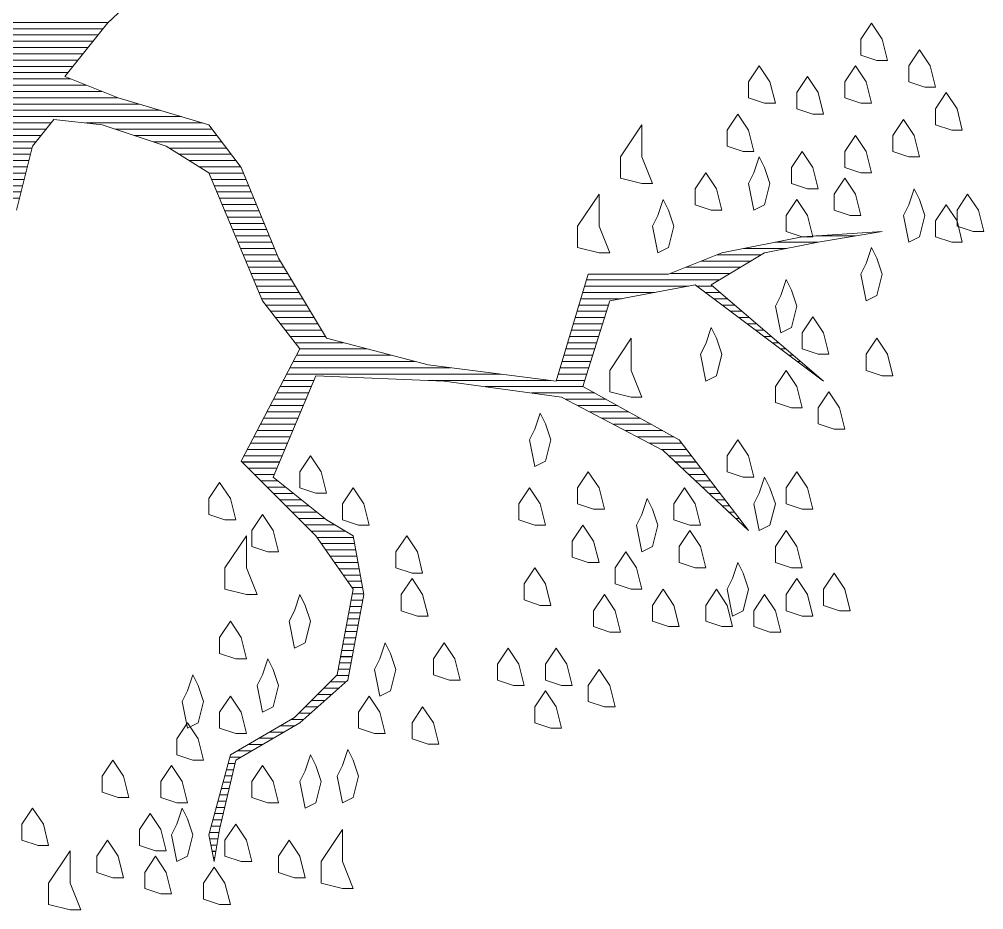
# Model space of a CAD drawing. Header units: centimetres. Extents: x 867 to 19881, y 2761 to 6151.
# Drawn here: x 2269.34 to 2286.11, y 4803.98 to 4819.47 of the extents above; entities that cross this region are included whole.
import ezdxf

# ---------------------------------------------------------------- set-up
doc = ezdxf.new("R2010")
doc.units = ezdxf.units.CM
doc.layers.add('PLAN TEFRİŞLER', color=7, linetype='Continuous', lineweight=0)

# ---------------------------------------------------------------- blocks, each defined once
blk = doc.blocks.new('*X64-flat-121')
at = {"color": 0}
for p, q in [((2876.01, 2697.1), (2903.71, 2697.1)), ((2870.52, 2695.48), (2902.36, 2695.48)), ((2859.54, 2692.22), (2899.75, 2692.22)), ((2865.03, 2693.85), (2901.06, 2693.85)), ((2854.05, 2690.6), (2898.45, 2690.6)), ((2843.07, 2687.34), (2895.85, 2687.34)), ((2848.56, 2688.97), (2897.15, 2688.97)), ((2804.67, 2685.72), (2894.55, 2685.72)), ((2872.21, 2684.09), (2893.25, 2684.09)), ((2874.65, 2682.46), (2893.92, 2682.46)), ((2876.11, 2680.84), (2897.99, 2680.84)), ((2876.65, 2679.21), (2902.05, 2679.21)), ((2877.19, 2677.58), (2906.12, 2677.58)), ((2876.68, 2674.33), (2917.13, 2674.33)), ((2876.95, 2675.96), (2911.6, 2675.96)), ((2876.4, 2672.7), (2922.66, 2672.7)), ((2875.86, 2669.45), (2887.62, 2669.45)), ((2876.13, 2671.08), (2888.92, 2671.08)), ((2897.92, 2671.08), (2928.19, 2671.08)), ((2905.59, 2669.45), (2930.65, 2669.45)), ((2875.34, 2667.82), (2886.32, 2667.82)), ((2910.47, 2667.82), (2931.87, 2667.82)), ((2874.21, 2664.57), (2884, 2664.57)), ((2874.78, 2666.2), (2885.02, 2666.2)), ((2915.35, 2666.2), (2933.09, 2666.2)), ((2919.52, 2664.57), (2934.31, 2664.57)), ((2873.65, 2662.94), (2883.59, 2662.94)), ((2922.12, 2662.94), (2935.53, 2662.94)), ((2872.52, 2659.69), (2882.78, 2659.69)), ((2873.09, 2661.32), (2883.18, 2661.32)), ((2924.73, 2661.32), (2936.75, 2661.32)), ((2927.33, 2659.69), (2937.97, 2659.69)), ((2871.96, 2658.06), (2882.37, 2658.06)), ((2929.82, 2658.06), (2938.69, 2658.06)), ((2870.83, 2654.81), (2881.56, 2654.81)), ((2871.4, 2656.44), (2881.96, 2656.44)), ((2930.49, 2656.44), (2939.36, 2656.44)), ((2931.17, 2654.81), (2940.03, 2654.81)), ((2870.27, 2653.18), (2881.15, 2653.18)), ((2931.85, 2653.18), (2940.69, 2653.18)), ((2869.71, 2651.56), (2880.74, 2651.56)), ((2932.53, 2651.56), (2941.36, 2651.56)), ((2933.21, 2649.93), (2942.03, 2649.93)), ((2933.88, 2648.3), (2942.7, 2648.3)), ((2934.56, 2646.68), (2943.37, 2646.68)), ((2935.24, 2645.05), (2944.04, 2645.05)), ((2935.92, 2643.42), (2944.71, 2643.42)), ((2936.59, 2641.8), (2945.38, 2641.8)), ((3086.85, 2641.8), (3097.19, 2641.8)), ((2937.27, 2640.17), (2946.05, 2640.17)), ((3076.37, 2640.17), (3087.44, 2640.17)), ((2937.95, 2638.54), (2946.72, 2638.54)), ((2938.63, 2636.92), (2947.39, 2636.92)), ((3061.34, 2636.92), (3072.82, 2636.92)), ((3068.24, 2638.54), (3079.3, 2638.54)), ((2939.31, 2635.29), (2948.2, 2635.29)), ((3057.27, 2635.29), (3070.11, 2635.29)), ((2939.98, 2633.66), (2949.18, 2633.66)), ((2940.66, 2632.04), (2950.15, 2632.04)), ((3049.14, 2632.04), (3064.69, 2632.04)), ((3053.21, 2633.66), (3067.4, 2633.66)), ((2941.34, 2630.41), (2951.13, 2630.41)), ((3027.55, 2630.41), (3061.97, 2630.41)), ((2942.02, 2628.78), (2952.11, 2628.78)), ((2942.69, 2627.16), (2953.08, 2627.16)), ((3026.58, 2627.16), (3045.23, 2627.16)), ((3027.06, 2628.78), (3053.91, 2628.78)), ((3056.1, 2628.78), (3060.19, 2628.78)), ((3058.27, 2627.16), (3062.09, 2627.16)), ((2943.37, 2625.53), (2954.06, 2625.53)), ((3026.09, 2625.53), (3036.56, 2625.53)), ((3060.44, 2625.53), (3063.99, 2625.53)), ((2944.43, 2623.9), (2955.03, 2623.9)), ((2945.7, 2622.27), (2956.01, 2622.27)), ((3025.11, 2622.27), (3032.69, 2622.27)), ((3025.6, 2623.9), (3033.2, 2623.9)), ((3062.6, 2623.9), (3065.89, 2623.9)), ((3064.77, 2622.27), (3067.78, 2622.27)), ((2946.96, 2620.65), (2956.99, 2620.65)), ((3024.62, 2620.65), (3032.18, 2620.65)), ((3066.94, 2620.65), (3069.68, 2620.65)), ((2948.23, 2619.02), (2957.96, 2619.02)), ((2949.49, 2617.39), (2958.94, 2617.39)), ((3023.65, 2617.39), (3031.16, 2617.39)), ((3024.14, 2619.02), (3031.67, 2619.02)), ((3069.11, 2619.02), (3071.58, 2619.02)), ((3071.28, 2617.39), (3073.48, 2617.39)), ((2950.76, 2615.77), (2959.91, 2615.77)), ((3023.16, 2615.77), (3030.65, 2615.77)), ((3073.45, 2615.77), (3075.38, 2615.77)), ((2952.02, 2614.14), (2964.52, 2614.14)), ((2953.29, 2612.51), (2970.7, 2612.51)), ((3022.18, 2612.51), (3029.64, 2612.51)), ((3022.67, 2614.14), (3030.15, 2614.14)), ((3075.62, 2614.14), (3077.27, 2614.14)), ((3077.79, 2612.51), (3079.17, 2612.51)), ((2952.44, 2610.89), (2976.88, 2610.89)), ((3021.7, 2610.89), (3029.13, 2610.89)), ((3079.96, 2610.89), (3081.07, 2610.89)), ((2950.74, 2607.63), (2992.29, 2607.63)), ((2951.59, 2609.26), (2983.07, 2609.26)), ((3020.72, 2607.63), (3028.11, 2607.63)), ((3021.21, 2609.26), (3028.62, 2609.26)), ((3082.13, 2609.26), (3082.97, 2609.26)), ((3084.29, 2607.63), (3084.86, 2607.63)), ((2949.03, 2604.38), (2956.93, 2604.38)), ((2949.89, 2606.01), (3005.31, 2606.01)), ((2986.52, 2604.38), (3018.32, 2604.38)), ((3019.74, 2604.38), (3027.1, 2604.38)), ((3020.23, 2606.01), (3027.6, 2606.01)), ((3086.46, 2606.01), (3086.76, 2606.01)), ((3088.63, 2604.38), (3088.66, 2604.38)), ((2948.18, 2602.75), (2956.25, 2602.75)), ((3001.31, 2602.75), (3026.74, 2602.75)), ((2946.48, 2599.5), (2954.88, 2599.5)), ((2947.33, 2601.13), (2955.56, 2601.13)), ((3013.24, 2601.13), (3029.67, 2601.13)), ((3022.14, 2599.5), (3032.6, 2599.5)), ((2945.63, 2597.87), (2954.19, 2597.87)), ((3025.23, 2597.87), (3035.52, 2597.87)), ((2943.92, 2594.62), (2952.82, 2594.62)), ((2944.77, 2596.25), (2953.51, 2596.25)), ((3028.32, 2596.25), (3038.45, 2596.25)), ((3031.41, 2594.62), (3041.38, 2594.62)), ((2943.07, 2592.99), (2952.14, 2592.99)), ((3034.5, 2592.99), (3044.31, 2592.99)), ((2941.37, 2589.74), (2950.77, 2589.74)), ((2942.22, 2591.37), (2951.45, 2591.37)), ((3037.59, 2591.37), (3047.24, 2591.37)), ((3040.68, 2589.74), (3050.16, 2589.74)), ((2940.51, 2588.11), (2950.08, 2588.11)), ((3043.77, 2588.11), (3052.18, 2588.11)), ((2938.81, 2584.86), (2948.71, 2584.86)), ((2939.66, 2586.49), (2949.4, 2586.49)), ((3046.86, 2586.49), (3053.43, 2586.49)), ((3048.82, 2584.86), (3054.67, 2584.86)), ((2938.3, 2583.23), (2948.03, 2583.23)), ((3050.55, 2583.23), (3055.91, 2583.23)), ((2939.93, 2581.61), (2947.34, 2581.61)), ((2941.55, 2579.98), (2946.66, 2579.98)), ((3052.29, 2581.61), (3057.16, 2581.61)), ((3054.02, 2579.98), (3058.4, 2579.98)), ((2943.18, 2578.35), (2947.57, 2578.35)), ((3055.76, 2578.35), (3059.65, 2578.35)), ((2944.81, 2576.73), (2949.6, 2576.73)), ((2946.43, 2575.1), (2951.64, 2575.1)), ((3057.49, 2576.73), (3060.89, 2576.73)), ((3059.23, 2575.1), (3062.13, 2575.1)), ((2948.06, 2573.47), (2953.67, 2573.47)), ((3060.96, 2573.47), (3063.38, 2573.47)), ((2949.69, 2571.85), (2955.7, 2571.85)), ((2951.31, 2570.22), (2957.74, 2570.22)), ((3062.7, 2571.85), (3064.62, 2571.85)), ((3064.43, 2570.22), (3065.87, 2570.22)), ((2952.94, 2568.59), (2959.77, 2568.59)), ((2954.57, 2566.97), (2962.33, 2566.97)), ((3066.17, 2568.59), (3067.11, 2568.59)), ((3067.9, 2566.97), (3068.35, 2566.97)), ((2956.19, 2565.34), (2965.05, 2565.34)), ((2957.71, 2563.71), (2967.19, 2563.71)), ((2958.85, 2562.09), (2967.49, 2562.09)), ((2959.98, 2560.46), (2967.79, 2560.46)), ((2961.12, 2558.83), (2968.08, 2558.83)), ((2962.26, 2557.21), (2968.38, 2557.21)), ((2963.4, 2555.58), (2968.67, 2555.58)), ((2964.54, 2553.95), (2968.97, 2553.95)), ((2965.68, 2552.33), (2969.27, 2552.33)), ((2966.82, 2550.7), (2969.56, 2550.7)), ((2966.6, 2547.45), (2969.62, 2547.45)), ((2966.9, 2549.07), (2969.86, 2549.07)), ((2966.29, 2545.82), (2969.32, 2545.82)), ((2965.68, 2542.57), (2968.71, 2542.57)), ((2965.99, 2544.19), (2969.01, 2544.19)), ((2965.38, 2540.94), (2968.4, 2540.94)), ((2964.77, 2537.69), (2967.79, 2537.69)), ((2965.07, 2539.31), (2968.1, 2539.31)), ((2964.16, 2534.43), (2967.18, 2534.43)), ((2964.46, 2536.06), (2967.49, 2536.06)), ((2963.85, 2532.81), (2966.88, 2532.81)), ((2963.24, 2529.55), (2966.27, 2529.55)), ((2963.55, 2531.18), (2966.57, 2531.18)), ((2962.78, 2527.93), (2965.96, 2527.93)), ((2959.52, 2524.67), (2963.42, 2524.67)), ((2961.15, 2526.3), (2965.25, 2526.3)), ((2957.9, 2523.04), (2961.59, 2523.04)), ((2954.64, 2519.79), (2957.93, 2519.79)), ((2956.27, 2521.42), (2959.76, 2521.42)), ((2953.02, 2518.16), (2956.1, 2518.16)), ((2948.23, 2514.91), (2951.99, 2514.91)), ((2951.02, 2516.54), (2954.27, 2516.54)), ((2945.44, 2513.28), (2949.2, 2513.28)), ((2939.87, 2510.03), (2943.62, 2510.03)), ((2942.65, 2511.66), (2946.41, 2511.66)), ((2937.08, 2508.4), (2940.83, 2508.4)), ((2934.72, 2505.15), (2936.5, 2505.15)), ((2935.15, 2506.78), (2938.04, 2506.78)), ((2934.28, 2503.52), (2936.12, 2503.52)), ((2933.41, 2500.27), (2935.37, 2500.27)), ((2933.85, 2501.9), (2935.75, 2501.9)), ((2932.55, 2497.02), (2934.62, 2497.02)), ((2932.98, 2498.64), (2935, 2498.64)), ((2932.11, 2495.39), (2934.25, 2495.39)), ((2931.25, 2492.14), (2933.5, 2492.14)), ((2931.68, 2493.76), (2933.87, 2493.76)), ((2930.81, 2490.51), (2933.12, 2490.51)), ((2929.94, 2487.26), (2932.42, 2487.26)), ((2930.38, 2488.88), (2932.74, 2488.88)), ((2929.97, 2485.63), (2932.15, 2485.63)), ((2930.3, 2484), (2931.88, 2484)), ((2930.62, 2482.38), (2931.6, 2482.38)), ((2930.95, 2480.75), (2931.33, 2480.75))]:
    blk.add_line(p, q, dxfattribs=at)
blk = doc.blocks.new('*X20')
at = {"color": 0}
for p, q in [((17.6798, 16.58), (17.8501, 16.58)), ((17.646, 16.57), (17.8418, 16.57)), ((17.5785, 16.55), (17.8258, 16.55)), ((17.6123, 16.56), (17.8338, 16.56)), ((17.5448, 16.54), (17.8178, 16.54)), ((17.4773, 16.52), (17.8018, 16.52)), ((17.511, 16.53), (17.8098, 16.53)), ((17.2412, 16.51), (17.7938, 16.51)), ((17.6564, 16.5), (17.7858, 16.5)), ((17.6714, 16.49), (17.7899, 16.49)), ((17.6804, 16.48), (17.8149, 16.48)), ((17.6837, 16.47), (17.8399, 16.47)), ((17.687, 16.46), (17.8649, 16.46)), ((17.6839, 16.44), (17.9326, 16.44)), ((17.6855, 16.45), (17.8986, 16.45)), ((17.6822, 16.43), (17.9666, 16.43)), ((17.6789, 16.41), (17.7512, 16.41)), ((17.6805, 16.42), (17.7592, 16.42)), ((17.8145, 16.42), (18.0006, 16.42)), ((17.8617, 16.41), (18.0157, 16.41)), ((17.6757, 16.4), (17.7432, 16.4)), ((17.8916, 16.4), (18.0232, 16.4)), ((17.6687, 16.38), (17.7289, 16.38)), ((17.6722, 16.39), (17.7352, 16.39)), ((17.9216, 16.39), (18.0307, 16.39)), ((17.9473, 16.38), (18.0382, 16.38)), ((17.6653, 16.37), (17.7264, 16.37)), ((17.9633, 16.37), (18.0457, 16.37)), ((17.6584, 16.35), (17.7214, 16.35)), ((17.6618, 16.36), (17.7239, 16.36)), ((17.9793, 16.36), (18.0532, 16.36)), ((17.9953, 16.35), (18.0607, 16.35)), ((17.6549, 16.34), (17.7189, 16.34)), ((18.0106, 16.34), (18.0651, 16.34)), ((17.648, 16.32), (17.7139, 16.32)), ((17.6514, 16.33), (17.7164, 16.33)), ((18.0147, 16.33), (18.0692, 16.33)), ((18.0189, 16.32), (18.0733, 16.32)), ((17.6445, 16.31), (17.7114, 16.31)), ((18.0231, 16.31), (18.0774, 16.31)), ((17.6411, 16.3), (17.7089, 16.3)), ((18.0272, 16.3), (18.0816, 16.3)), ((18.0314, 16.29), (18.0857, 16.29)), ((18.0356, 16.28), (18.0898, 16.28)), ((18.0397, 16.27), (18.0939, 16.27)), ((18.0439, 16.26), (18.098, 16.26)), ((18.0481, 16.25), (18.1021, 16.25)), ((18.0522, 16.24), (18.1063, 16.24)), ((18.9759, 16.24), (19.0395, 16.24)), ((18.0564, 16.23), (18.1104, 16.23)), ((18.9115, 16.23), (18.9795, 16.23)), ((18.0606, 16.22), (18.1145, 16.22)), ((18.0647, 16.21), (18.1186, 16.21)), ((18.8191, 16.21), (18.8896, 16.21)), ((18.8615, 16.22), (18.9295, 16.22)), ((18.0689, 16.2), (18.1236, 16.2)), ((18.7941, 16.2), (18.873, 16.2)), ((18.0731, 16.19), (18.1296, 16.19)), ((18.0772, 16.18), (18.1356, 16.18)), ((18.7441, 16.18), (18.8396, 16.18)), ((18.7691, 16.19), (18.8563, 16.19)), ((18.0814, 16.17), (18.1416, 16.17)), ((18.6114, 16.17), (18.823, 16.17)), ((18.0856, 16.16), (18.1476, 16.16)), ((18.0897, 16.15), (18.1536, 16.15)), ((18.6054, 16.15), (18.7201, 16.15)), ((18.6084, 16.16), (18.7734, 16.16)), ((18.7869, 16.16), (18.812, 16.16)), ((18.8002, 16.15), (18.8237, 16.15)), ((18.0939, 16.14), (18.1596, 16.14)), ((18.6024, 16.14), (18.6667, 16.14)), ((18.8135, 16.14), (18.8354, 16.14)), ((18.1004, 16.13), (18.1656, 16.13)), ((18.1082, 16.12), (18.1716, 16.12)), ((18.5964, 16.12), (18.6429, 16.12)), ((18.5994, 16.13), (18.6461, 16.13)), ((18.8269, 16.13), (18.847, 16.13)), ((18.8402, 16.12), (18.8587, 16.12)), ((18.116, 16.11), (18.1776, 16.11)), ((18.5934, 16.11), (18.6398, 16.11)), ((18.8535, 16.11), (18.8704, 16.11)), ((18.1237, 16.1), (18.1836, 16.1)), ((18.1315, 16.09), (18.1896, 16.09)), ((18.5874, 16.09), (18.6336, 16.09)), ((18.5904, 16.1), (18.6367, 16.1)), ((18.8669, 16.1), (18.882, 16.1)), ((18.8802, 16.09), (18.8937, 16.09)), ((18.1393, 16.08), (18.1956, 16.08)), ((18.5844, 16.08), (18.6304, 16.08)), ((18.8935, 16.08), (18.9054, 16.08)), ((18.1471, 16.07), (18.2239, 16.07)), ((18.1549, 16.06), (18.2619, 16.06)), ((18.5784, 16.06), (18.6242, 16.06)), ((18.5814, 16.07), (18.6273, 16.07)), ((18.9069, 16.07), (18.917, 16.07)), ((18.9202, 16.06), (18.9287, 16.06)), ((18.1497, 16.05), (18.2999, 16.05)), ((18.5754, 16.05), (18.6211, 16.05)), ((18.9335, 16.05), (18.9404, 16.05)), ((18.1392, 16.03), (18.3946, 16.03)), ((18.1444, 16.04), (18.3379, 16.04)), ((18.5694, 16.03), (18.6148, 16.03)), ((18.5724, 16.04), (18.6179, 16.04)), ((18.9469, 16.04), (18.952, 16.04)), ((18.9602, 16.03), (18.9637, 16.03)), ((18.1287, 16.01), (18.1773, 16.01)), ((18.1339, 16.02), (18.4746, 16.02)), ((18.3591, 16.01), (18.5546, 16.01)), ((18.5634, 16.01), (18.6086, 16.01)), ((18.5664, 16.02), (18.6117, 16.02)), ((18.9735, 16.02), (18.9754, 16.02)), ((18.9869, 16.01), (18.987, 16.01)), ((18.1235, 16), (18.173, 16)), ((18.4501, 16), (18.6064, 16)), ((18.113, 15.98), (18.1646, 15.98)), ((18.1182, 15.99), (18.1688, 15.99)), ((18.5234, 15.99), (18.6244, 15.99)), ((18.5781, 15.98), (18.6424, 15.98)), ((18.1077, 15.97), (18.1604, 15.97)), ((18.5971, 15.97), (18.6604, 15.97)), ((18.0973, 15.95), (18.152, 15.95)), ((18.1025, 15.96), (18.1562, 15.96)), ((18.6161, 15.96), (18.6784, 15.96)), ((18.6351, 15.95), (18.6964, 15.95)), ((18.092, 15.94), (18.1478, 15.94)), ((18.6541, 15.94), (18.7144, 15.94)), ((18.0816, 15.92), (18.1394, 15.92)), ((18.0868, 15.93), (18.1436, 15.93)), ((18.6731, 15.93), (18.7324, 15.93)), ((18.6921, 15.92), (18.7504, 15.92)), ((18.0763, 15.91), (18.1351, 15.91)), ((18.7111, 15.91), (18.7628, 15.91)), ((18.0658, 15.89), (18.1267, 15.89)), ((18.0711, 15.9), (18.1309, 15.9)), ((18.7301, 15.9), (18.7704, 15.9)), ((18.7421, 15.89), (18.7781, 15.89)), ((18.0627, 15.88), (18.1225, 15.88)), ((18.7528, 15.88), (18.7857, 15.88)), ((18.0727, 15.87), (18.1183, 15.87)), ((18.0827, 15.86), (18.1141, 15.86)), ((18.7634, 15.87), (18.7934, 15.87)), ((18.7741, 15.86), (18.801, 15.86)), ((18.0927, 15.85), (18.1197, 15.85)), ((18.7848, 15.85), (18.8087, 15.85)), ((18.1027, 15.84), (18.1322, 15.84)), ((18.1127, 15.83), (18.1447, 15.83)), ((18.7954, 15.84), (18.8163, 15.84)), ((18.8061, 15.83), (18.824, 15.83)), ((18.1227, 15.82), (18.1572, 15.82)), ((18.8168, 15.82), (18.8316, 15.82)), ((18.1327, 15.81), (18.1697, 15.81)), ((18.1427, 15.8), (18.1822, 15.8)), ((18.8274, 15.81), (18.8393, 15.81)), ((18.8381, 15.8), (18.8469, 15.8)), ((18.1527, 15.79), (18.1947, 15.79)), ((18.1627, 15.78), (18.2105, 15.78)), ((18.8488, 15.79), (18.8545, 15.79)), ((18.8594, 15.78), (18.8622, 15.78)), ((18.1727, 15.77), (18.2271, 15.77)), ((18.182, 15.76), (18.2403, 15.76)), ((18.189, 15.75), (18.2422, 15.75)), ((18.196, 15.74), (18.244, 15.74)), ((18.203, 15.73), (18.2458, 15.73)), ((18.21, 15.72), (18.2476, 15.72)), ((18.217, 15.71), (18.2494, 15.71)), ((18.224, 15.7), (18.2512, 15.7)), ((18.231, 15.69), (18.2531, 15.69)), ((18.238, 15.68), (18.2549, 15.68)), ((18.2367, 15.66), (18.2553, 15.66)), ((18.2385, 15.67), (18.2567, 15.67)), ((18.2348, 15.65), (18.2534, 15.65)), ((18.231, 15.63), (18.2497, 15.63)), ((18.2329, 15.64), (18.2515, 15.64)), ((18.2292, 15.62), (18.2478, 15.62)), ((18.2254, 15.6), (18.244, 15.6)), ((18.2273, 15.61), (18.2459, 15.61)), ((18.2217, 15.58), (18.2403, 15.58)), ((18.2235, 15.59), (18.2422, 15.59)), ((18.2198, 15.57), (18.2384, 15.57)), ((18.216, 15.55), (18.2347, 15.55)), ((18.2179, 15.56), (18.2365, 15.56)), ((18.2132, 15.54), (18.2328, 15.54)), ((18.1932, 15.52), (18.2171, 15.52)), ((18.2032, 15.53), (18.2284, 15.53)), ((18.1832, 15.51), (18.2059, 15.51)), ((18.1632, 15.49), (18.1834, 15.49)), ((18.1732, 15.5), (18.1946, 15.5)), ((18.1532, 15.48), (18.1721, 15.48)), ((18.1238, 15.46), (18.1468, 15.46)), ((18.1409, 15.47), (18.1609, 15.47)), ((18.1066, 15.45), (18.1297, 15.45)), ((18.0723, 15.43), (18.0954, 15.43)), ((18.0895, 15.44), (18.1126, 15.44)), ((18.0552, 15.42), (18.0783, 15.42)), ((18.0407, 15.4), (18.0516, 15.4)), ((18.0433, 15.41), (18.0611, 15.41)), ((18.038, 15.39), (18.0493, 15.39)), ((18.0327, 15.37), (18.0447, 15.37)), ((18.0353, 15.38), (18.047, 15.38)), ((18.0273, 15.35), (18.0401, 15.35)), ((18.03, 15.36), (18.0424, 15.36)), ((18.0247, 15.34), (18.0378, 15.34)), ((18.0193, 15.32), (18.0332, 15.32)), ((18.022, 15.33), (18.0355, 15.33)), ((18.0167, 15.31), (18.0309, 15.31)), ((18.0113, 15.29), (18.0265, 15.29)), ((18.014, 15.3), (18.0286, 15.3)), ((18.0115, 15.28), (18.0249, 15.28)), ((18.0135, 15.27), (18.0232, 15.27)), ((18.0155, 15.26), (18.0215, 15.26)), ((18.0175, 15.25), (18.0199, 15.25))]:
    blk.add_line(p, q, dxfattribs=at)

msp = doc.modelspace()

# ---------------------------------------------------------------- linework, layer by layer
at = {"layer": 'PLAN TEFRİŞLER', "color": 252, "lineweight": 0, "true_color": 0x939598}
for p, q in [((2270.877, 4819.398, -178.847), (2272.642, 4821.07, -178.847)), ((2270.877, 4819.398, -90.218), (2272.642, 4821.07, -90.218)), ((2270.134, 4818.469, -178.847), (2270.877, 4819.398, -178.847)), ((2270.134, 4818.469, -90.218), (2270.877, 4819.398, -90.218)), ((2271.063, 4818.097, -178.847), (2270.134, 4818.469, -178.847)), ((2271.063, 4818.097, -90.218), (2270.134, 4818.469, -90.218)), ((2272.642, 4817.632, -178.847), (2271.063, 4818.097, -178.847)), ((2272.642, 4817.632, -90.218), (2271.063, 4818.097, -90.218)), ((2269.577, 4817.261, -178.847), (2269.948, 4817.725, -178.847)), ((2269.577, 4817.261, -90.218), (2269.948, 4817.725, -90.218)), ((2269.948, 4817.725, -178.847), (2270.784, 4817.632, -178.847)), ((2269.948, 4817.725, -90.218), (2270.784, 4817.632, -90.218)), ((2270.784, 4817.632, -178.847), (2271.899, 4817.261, -178.847)), ((2270.784, 4817.632, -90.218), (2271.899, 4817.261, -90.218)), ((2273.2, 4816.889, -178.847), (2272.642, 4817.632, -178.847)), ((2273.2, 4816.889, -90.218), (2272.642, 4817.632, -90.218)), ((2269.298, 4816.146, -178.847), (2269.577, 4817.261, -178.847)), ((2269.298, 4816.146, -90.218), (2269.577, 4817.261, -90.218)), ((2271.899, 4817.261, -178.847), (2272.642, 4816.796, -178.847)), ((2271.899, 4817.261, -90.218), (2272.642, 4816.796, -90.218)), ((2272.642, 4816.796, -178.847), (2273.571, 4814.567, -178.847)), ((2272.642, 4816.796, -90.218), (2273.571, 4814.567, -90.218)), ((2273.85, 4815.31, -178.847), (2273.2, 4816.889, -178.847)), ((2273.85, 4815.31, -90.218), (2273.2, 4816.889, -90.218)), ((2284.348, 4815.774, -178.847), (2282.954, 4815.682, -178.847)), ((2284.348, 4815.774, -90.218), (2282.954, 4815.682, -90.218)), ((2283.233, 4815.589, -178.847), (2284.348, 4815.774, -178.847)), ((2283.233, 4815.589, -90.218), (2284.348, 4815.774, -90.218)), ((2282.954, 4815.682, -178.847), (2281.561, 4815.403, -178.847)), ((2282.954, 4815.682, -90.218), (2281.561, 4815.403, -90.218)), ((2282.304, 4815.403, -178.847), (2283.233, 4815.589, -178.847)), ((2282.304, 4815.403, -90.218), (2283.233, 4815.589, -90.218)), ((2274.686, 4813.916, -178.847), (2273.85, 4815.31, -178.847)), ((2274.686, 4813.916, -90.218), (2273.85, 4815.31, -90.218)), ((2281.561, 4815.403, -178.847), (2280.632, 4815.031, -178.847)), ((2281.561, 4815.403, -90.218), (2280.632, 4815.031, -90.218)), ((2281.375, 4814.845, -178.847), (2282.304, 4815.403, -178.847)), ((2281.375, 4814.845, -90.218), (2282.304, 4815.403, -90.218)), ((2279.238, 4815.031, -178.847), (2278.681, 4813.173, -178.847)), ((2279.238, 4815.031, -90.218), (2278.681, 4813.173, -90.218)), ((2280.632, 4815.031, -178.847), (2279.238, 4815.031, -178.847)), ((2280.632, 4815.031, -90.218), (2279.238, 4815.031, -90.218)), ((2279.61, 4814.567, -178.847), (2281.096, 4814.845, -178.847)), ((2279.61, 4814.567, -90.218), (2281.096, 4814.845, -90.218)), ((2281.096, 4814.845, -178.847), (2283.326, 4813.173, -178.847)), ((2281.096, 4814.845, -90.218), (2283.326, 4813.173, -90.218)), ((2283.326, 4813.173, -178.847), (2281.375, 4814.845, -178.847)), ((2283.326, 4813.173, -90.218), (2281.375, 4814.845, -90.218)), ((2273.571, 4814.567, -178.847), (2274.222, 4813.731, -178.847)), ((2273.571, 4814.567, -90.218), (2274.222, 4813.731, -90.218)), ((2279.145, 4813.08, -178.847), (2279.61, 4814.567, -178.847)), ((2279.145, 4813.08, -90.218), (2279.61, 4814.567, -90.218)), ((2276.451, 4813.452, -178.847), (2274.686, 4813.916, -178.847)), ((2276.451, 4813.452, -90.218), (2274.686, 4813.916, -90.218)), ((2274.222, 4813.731, -178.847), (2273.2, 4811.78, -178.847)), ((2274.222, 4813.731, -90.218), (2273.2, 4811.78, -90.218)), ((2278.681, 4813.173, -178.847), (2276.451, 4813.452, -178.847)), ((2278.681, 4813.173, -90.218), (2276.451, 4813.452, -90.218)), ((2273.757, 4811.501, -178.847), (2274.5, 4813.266, -178.847)), ((2273.757, 4811.501, -90.218), (2274.5, 4813.266, -90.218)), ((2274.5, 4813.266, -178.847), (2276.73, 4813.173, -178.847)), ((2274.5, 4813.266, -90.218), (2276.73, 4813.173, -90.218)), ((2276.73, 4813.173, -178.847), (2278.774, 4812.894, -178.847)), ((2276.73, 4813.173, -90.218), (2278.774, 4812.894, -90.218)), ((2280.818, 4812.151, -178.847), (2279.145, 4813.08, -178.847)), ((2280.818, 4812.151, -90.218), (2279.145, 4813.08, -90.218)), ((2278.774, 4812.894, -178.847), (2280.539, 4811.965, -178.847)), ((2278.774, 4812.894, -90.218), (2280.539, 4811.965, -90.218)), ((2282.025, 4810.572, -178.847), (2280.818, 4812.151, -178.847)), ((2282.025, 4810.572, -90.218), (2280.818, 4812.151, -90.218)), ((2280.539, 4811.965, -178.847), (2282.025, 4810.572, -178.847)), ((2280.539, 4811.965, -90.218), (2282.025, 4810.572, -90.218)), ((2273.2, 4811.78, -178.847), (2274.5, 4810.479, -178.847)), ((2273.2, 4811.78, -90.218), (2274.5, 4810.479, -90.218)), ((2274.686, 4810.758, -178.847), (2273.757, 4811.501, -178.847)), ((2274.686, 4810.758, -90.218), (2273.757, 4811.501, -90.218)), ((2275.151, 4810.479, -178.847), (2274.686, 4810.758, -178.847)), ((2275.151, 4810.479, -90.218), (2274.686, 4810.758, -90.218)), ((2274.5, 4810.479, -178.847), (2275.151, 4809.55, -178.847)), ((2274.5, 4810.479, -90.218), (2275.151, 4809.55, -90.218)), ((2275.337, 4809.457, -178.847), (2275.151, 4810.479, -178.847)), ((2275.337, 4809.457, -90.218), (2275.151, 4810.479, -90.218)), ((2275.151, 4809.55, -178.847), (2274.872, 4808.064, -178.847)), ((2275.151, 4809.55, -90.218), (2274.872, 4808.064, -90.218)), ((2275.058, 4807.971, -178.847), (2275.337, 4809.457, -178.847)), ((2275.058, 4807.971, -90.218), (2275.337, 4809.457, -90.218)), ((2274.872, 4808.064, -178.847), (2274.129, 4807.32, -178.847)), ((2274.872, 4808.064, -90.218), (2274.129, 4807.32, -90.218)), ((2274.222, 4807.227, -178.847), (2275.058, 4807.971, -178.847)), ((2274.222, 4807.227, -90.218), (2275.058, 4807.971, -90.218)), ((2274.129, 4807.32, -178.847), (2273.014, 4806.67, -178.847)), ((2274.129, 4807.32, -90.218), (2273.014, 4806.67, -90.218)), ((2273.107, 4806.577, -178.847), (2274.222, 4807.227, -178.847)), ((2273.107, 4806.577, -90.218), (2274.222, 4807.227, -90.218)), ((2273.014, 4806.67, -178.847), (2272.642, 4805.276, -178.847)), ((2273.014, 4806.67, -90.218), (2272.642, 4805.276, -90.218)), ((2272.828, 4805.369, -178.847), (2273.107, 4806.577, -178.847)), ((2272.828, 4805.369, -90.218), (2273.107, 4806.577, -90.218)), ((2272.735, 4804.812, -178.847), (2272.828, 4805.369, -178.847)), ((2272.735, 4804.812, -90.218), (2272.828, 4805.369, -90.218)), ((2272.642, 4805.276, -178.847), (2272.735, 4804.812, -178.847)), ((2272.642, 4805.276, -90.218), (2272.735, 4804.812, -90.218))]:
    msp.add_line(p, q, dxfattribs=at)
for points, elevation in [([(2284.255, 4818.747), (2283.976, 4818.84), (2283.976, 4819.119), (2284.162, 4819.398), (2284.348, 4819.119), (2284.441, 4818.747)], -178.847), ([(2284.255, 4818.747), (2283.976, 4818.84), (2283.976, 4819.119), (2284.162, 4819.398), (2284.348, 4819.119), (2284.441, 4818.747)], -90.218), ([(2285.091, 4818.283), (2284.812, 4818.376), (2284.812, 4818.654), (2284.998, 4818.933), (2285.184, 4818.654), (2285.277, 4818.283)], -178.847), ([(2285.091, 4818.283), (2284.812, 4818.376), (2284.812, 4818.654), (2284.998, 4818.933), (2285.184, 4818.654), (2285.277, 4818.283)], -90.218), ([(2282.304, 4818.004), (2282.025, 4818.097), (2282.025, 4818.376), (2282.211, 4818.654), (2282.397, 4818.376), (2282.49, 4818.004)], -178.847), ([(2282.304, 4818.004), (2282.025, 4818.097), (2282.025, 4818.376), (2282.211, 4818.654), (2282.397, 4818.376), (2282.49, 4818.004)], -90.218), ([(2283.976, 4818.004), (2283.698, 4818.097), (2283.698, 4818.376), (2283.883, 4818.654), (2284.069, 4818.376), (2284.162, 4818.004)], -178.847), ([(2283.976, 4818.004), (2283.698, 4818.097), (2283.698, 4818.376), (2283.883, 4818.654), (2284.069, 4818.376), (2284.162, 4818.004)], -90.218), ([(2283.14, 4817.818), (2282.861, 4817.911), (2282.861, 4818.19), (2283.047, 4818.469), (2283.233, 4818.19), (2283.326, 4817.818)], -178.847), ([(2283.14, 4817.818), (2282.861, 4817.911), (2282.861, 4818.19), (2283.047, 4818.469), (2283.233, 4818.19), (2283.326, 4817.818)], -90.218), ([(2285.556, 4817.54), (2285.277, 4817.632), (2285.277, 4817.911), (2285.463, 4818.19), (2285.649, 4817.911), (2285.741, 4817.54)], -178.847), ([(2285.556, 4817.54), (2285.277, 4817.632), (2285.277, 4817.911), (2285.463, 4818.19), (2285.649, 4817.911), (2285.741, 4817.54)], -90.218), ([(2281.932, 4817.168), (2281.654, 4817.261), (2281.654, 4817.54), (2281.84, 4817.818), (2282.025, 4817.54), (2282.118, 4817.168)], -178.847), ([(2281.932, 4817.168), (2281.654, 4817.261), (2281.654, 4817.54), (2281.84, 4817.818), (2282.025, 4817.54), (2282.118, 4817.168)], -90.218), ([(2280.167, 4816.611), (2279.796, 4816.703), (2279.796, 4817.075), (2280.167, 4817.632), (2280.167, 4817.075), (2280.353, 4816.611)], -178.847), ([(2280.167, 4816.611), (2279.796, 4816.703), (2279.796, 4817.075), (2280.167, 4817.632), (2280.167, 4817.075), (2280.353, 4816.611)], -90.218), ([(2284.812, 4817.075), (2284.534, 4817.168), (2284.534, 4817.447), (2284.719, 4817.725), (2284.905, 4817.447), (2284.998, 4817.075)], -178.847), ([(2284.812, 4817.075), (2284.534, 4817.168), (2284.534, 4817.447), (2284.719, 4817.725), (2284.905, 4817.447), (2284.998, 4817.075)], -90.218), ([(2283.976, 4816.796), (2283.698, 4816.889), (2283.698, 4817.168), (2283.883, 4817.447), (2284.069, 4817.168), (2284.162, 4816.796)], -178.847), ([(2283.976, 4816.796), (2283.698, 4816.889), (2283.698, 4817.168), (2283.883, 4817.447), (2284.069, 4817.168), (2284.162, 4816.796)], -90.218), ([(2283.047, 4816.518), (2282.769, 4816.611), (2282.769, 4816.889), (2282.954, 4817.168), (2283.14, 4816.889), (2283.233, 4816.518)], -178.847), ([(2283.047, 4816.518), (2282.769, 4816.611), (2282.769, 4816.889), (2282.954, 4817.168), (2283.14, 4816.889), (2283.233, 4816.518)], -90.218), ([(2282.118, 4816.796), (2282.025, 4816.611), (2282.118, 4816.146), (2282.304, 4816.239), (2282.397, 4816.611), (2282.304, 4816.889), (2282.211, 4817.075)], -178.847), ([(2282.118, 4816.796), (2282.025, 4816.611), (2282.118, 4816.146), (2282.304, 4816.239), (2282.397, 4816.611), (2282.304, 4816.889), (2282.211, 4817.075)], -90.218), ([(2281.375, 4816.146), (2281.096, 4816.239), (2281.096, 4816.518), (2281.282, 4816.796), (2281.468, 4816.518), (2281.561, 4816.146)], -178.847), ([(2281.375, 4816.146), (2281.096, 4816.239), (2281.096, 4816.518), (2281.282, 4816.796), (2281.468, 4816.518), (2281.561, 4816.146)], -90.218), ([(2283.79, 4816.053), (2283.512, 4816.146), (2283.512, 4816.425), (2283.698, 4816.703), (2283.883, 4816.425), (2283.976, 4816.053)], -178.847), ([(2283.79, 4816.053), (2283.512, 4816.146), (2283.512, 4816.425), (2283.698, 4816.703), (2283.883, 4816.425), (2283.976, 4816.053)], -90.218), ([(2279.424, 4815.403), (2279.053, 4815.496), (2279.053, 4815.867), (2279.424, 4816.425), (2279.424, 4815.867), (2279.61, 4815.403)], -178.847), ([(2279.424, 4815.403), (2279.053, 4815.496), (2279.053, 4815.867), (2279.424, 4816.425), (2279.424, 4815.867), (2279.61, 4815.403)], -90.218), ([(2284.812, 4816.239), (2284.719, 4816.053), (2284.812, 4815.589), (2284.998, 4815.682), (2285.091, 4816.053), (2284.998, 4816.332), (2284.905, 4816.518)], -178.847), ([(2284.812, 4816.239), (2284.719, 4816.053), (2284.812, 4815.589), (2284.998, 4815.682), (2285.091, 4816.053), (2284.998, 4816.332), (2284.905, 4816.518)], -90.218), ([(2285.927, 4815.774), (2285.649, 4815.867), (2285.649, 4816.146), (2285.834, 4816.425), (2286.02, 4816.146), (2286.113, 4815.774)], -178.847), ([(2285.927, 4815.774), (2285.649, 4815.867), (2285.649, 4816.146), (2285.834, 4816.425), (2286.02, 4816.146), (2286.113, 4815.774)], -90.218), ([(2280.446, 4816.053), (2280.353, 4815.867), (2280.446, 4815.403), (2280.632, 4815.496), (2280.725, 4815.867), (2280.632, 4816.146), (2280.539, 4816.332)], -178.847), ([(2280.446, 4816.053), (2280.353, 4815.867), (2280.446, 4815.403), (2280.632, 4815.496), (2280.725, 4815.867), (2280.632, 4816.146), (2280.539, 4816.332)], -90.218), ([(2282.954, 4815.682), (2282.676, 4815.774), (2282.676, 4816.053), (2282.861, 4816.332), (2283.047, 4816.053), (2283.14, 4815.682)], -178.847), ([(2282.954, 4815.682), (2282.676, 4815.774), (2282.676, 4816.053), (2282.861, 4816.332), (2283.047, 4816.053), (2283.14, 4815.682)], -90.218), ([(2285.556, 4815.589), (2285.277, 4815.682), (2285.277, 4815.96), (2285.463, 4816.239), (2285.649, 4815.96), (2285.741, 4815.589)], -178.847), ([(2285.556, 4815.589), (2285.277, 4815.682), (2285.277, 4815.96), (2285.463, 4816.239), (2285.649, 4815.96), (2285.741, 4815.589)], -90.218), ([(2284.069, 4815.217), (2283.976, 4815.031), (2284.069, 4814.567), (2284.255, 4814.66), (2284.348, 4815.031), (2284.255, 4815.31), (2284.162, 4815.496)], -178.847), ([(2284.069, 4815.217), (2283.976, 4815.031), (2284.069, 4814.567), (2284.255, 4814.66), (2284.348, 4815.031), (2284.255, 4815.31), (2284.162, 4815.496)], -90.218), ([(2282.583, 4814.66), (2282.49, 4814.474), (2282.583, 4814.009), (2282.769, 4814.102), (2282.861, 4814.474), (2282.769, 4814.752), (2282.676, 4814.938)], -178.847), ([(2282.583, 4814.66), (2282.49, 4814.474), (2282.583, 4814.009), (2282.769, 4814.102), (2282.861, 4814.474), (2282.769, 4814.752), (2282.676, 4814.938)], -90.218), ([(2283.233, 4813.638), (2282.954, 4813.731), (2282.954, 4814.009), (2283.14, 4814.288), (2283.326, 4814.009), (2283.419, 4813.638)], -178.847), ([(2283.233, 4813.638), (2282.954, 4813.731), (2282.954, 4814.009), (2283.14, 4814.288), (2283.326, 4814.009), (2283.419, 4813.638)], -90.218), ([(2281.282, 4813.823), (2281.189, 4813.638), (2281.282, 4813.173), (2281.468, 4813.266), (2281.561, 4813.638), (2281.468, 4813.916), (2281.375, 4814.102)], -178.847), ([(2281.282, 4813.823), (2281.189, 4813.638), (2281.282, 4813.173), (2281.468, 4813.266), (2281.561, 4813.638), (2281.468, 4813.916), (2281.375, 4814.102)], -90.218), ([(2279.982, 4812.894), (2279.61, 4812.987), (2279.61, 4813.359), (2279.982, 4813.916), (2279.982, 4813.359), (2280.167, 4812.894)], -178.847), ([(2279.982, 4812.894), (2279.61, 4812.987), (2279.61, 4813.359), (2279.982, 4813.916), (2279.982, 4813.359), (2280.167, 4812.894)], -90.218), ([(2284.348, 4813.266), (2284.069, 4813.359), (2284.069, 4813.638), (2284.255, 4813.916), (2284.441, 4813.638), (2284.534, 4813.266)], -178.847), ([(2284.348, 4813.266), (2284.069, 4813.359), (2284.069, 4813.638), (2284.255, 4813.916), (2284.441, 4813.638), (2284.534, 4813.266)], -90.218), ([(2282.769, 4812.709), (2282.49, 4812.802), (2282.49, 4813.08), (2282.676, 4813.359), (2282.861, 4813.08), (2282.954, 4812.709)], -178.847), ([(2282.769, 4812.709), (2282.49, 4812.802), (2282.49, 4813.08), (2282.676, 4813.359), (2282.861, 4813.08), (2282.954, 4812.709)], -90.218), ([(2283.512, 4812.337), (2283.233, 4812.43), (2283.233, 4812.709), (2283.419, 4812.987), (2283.605, 4812.709), (2283.698, 4812.337)], -178.847), ([(2283.512, 4812.337), (2283.233, 4812.43), (2283.233, 4812.709), (2283.419, 4812.987), (2283.605, 4812.709), (2283.698, 4812.337)], -90.218), ([(2278.309, 4812.337), (2278.216, 4812.151), (2278.309, 4811.687), (2278.495, 4811.78), (2278.588, 4812.151), (2278.495, 4812.43), (2278.402, 4812.616)], -178.847), ([(2278.309, 4812.337), (2278.216, 4812.151), (2278.309, 4811.687), (2278.495, 4811.78), (2278.588, 4812.151), (2278.495, 4812.43), (2278.402, 4812.616)], -90.218), ([(2281.932, 4811.501), (2281.654, 4811.594), (2281.654, 4811.873), (2281.84, 4812.151), (2282.025, 4811.873), (2282.118, 4811.501)], -178.847), ([(2281.932, 4811.501), (2281.654, 4811.594), (2281.654, 4811.873), (2281.84, 4812.151), (2282.025, 4811.873), (2282.118, 4811.501)], -90.218), ([(2274.5, 4811.222), (2274.222, 4811.315), (2274.222, 4811.594), (2274.408, 4811.873), (2274.593, 4811.594), (2274.686, 4811.222)], -178.847), ([(2274.5, 4811.222), (2274.222, 4811.315), (2274.222, 4811.594), (2274.408, 4811.873), (2274.593, 4811.594), (2274.686, 4811.222)], -90.218), ([(2279.331, 4810.944), (2279.053, 4811.036), (2279.053, 4811.315), (2279.238, 4811.594), (2279.424, 4811.315), (2279.517, 4810.944)], -178.847), ([(2279.331, 4810.944), (2279.053, 4811.036), (2279.053, 4811.315), (2279.238, 4811.594), (2279.424, 4811.315), (2279.517, 4810.944)], -90.218), ([(2282.954, 4810.944), (2282.676, 4811.036), (2282.676, 4811.315), (2282.861, 4811.594), (2283.047, 4811.315), (2283.14, 4810.944)], -178.847), ([(2282.954, 4810.944), (2282.676, 4811.036), (2282.676, 4811.315), (2282.861, 4811.594), (2283.047, 4811.315), (2283.14, 4810.944)], -90.218), ([(2272.921, 4810.758), (2272.642, 4810.851), (2272.642, 4811.129), (2272.828, 4811.408), (2273.014, 4811.129), (2273.107, 4810.758)], -178.847), ([(2272.921, 4810.758), (2272.642, 4810.851), (2272.642, 4811.129), (2272.828, 4811.408), (2273.014, 4811.129), (2273.107, 4810.758)], -90.218), ([(2282.211, 4811.222), (2282.118, 4811.036), (2282.211, 4810.572), (2282.397, 4810.665), (2282.49, 4811.036), (2282.397, 4811.315), (2282.304, 4811.501)], -178.847), ([(2282.211, 4811.222), (2282.118, 4811.036), (2282.211, 4810.572), (2282.397, 4810.665), (2282.49, 4811.036), (2282.397, 4811.315), (2282.304, 4811.501)], -90.218), ([(2275.244, 4810.665), (2274.965, 4810.758), (2274.965, 4811.036), (2275.151, 4811.315), (2275.337, 4811.036), (2275.429, 4810.665)], -178.847), ([(2275.244, 4810.665), (2274.965, 4810.758), (2274.965, 4811.036), (2275.151, 4811.315), (2275.337, 4811.036), (2275.429, 4810.665)], -90.218), ([(2278.309, 4810.665), (2278.031, 4810.758), (2278.031, 4811.036), (2278.216, 4811.315), (2278.402, 4811.036), (2278.495, 4810.665)], -178.847), ([(2278.309, 4810.665), (2278.031, 4810.758), (2278.031, 4811.036), (2278.216, 4811.315), (2278.402, 4811.036), (2278.495, 4810.665)], -90.218), ([(2281.003, 4810.665), (2280.725, 4810.758), (2280.725, 4811.036), (2280.911, 4811.315), (2281.096, 4811.036), (2281.189, 4810.665)], -178.847), ([(2281.003, 4810.665), (2280.725, 4810.758), (2280.725, 4811.036), (2280.911, 4811.315), (2281.096, 4811.036), (2281.189, 4810.665)], -90.218), ([(2280.167, 4810.851), (2280.074, 4810.665), (2280.167, 4810.2), (2280.353, 4810.293), (2280.446, 4810.665), (2280.353, 4810.944), (2280.26, 4811.129)], -178.847), ([(2280.167, 4810.851), (2280.074, 4810.665), (2280.167, 4810.2), (2280.353, 4810.293), (2280.446, 4810.665), (2280.353, 4810.944), (2280.26, 4811.129)], -90.218), ([(2273.664, 4810.2), (2273.386, 4810.293), (2273.386, 4810.572), (2273.571, 4810.851), (2273.757, 4810.572), (2273.85, 4810.2)], -178.847), ([(2273.664, 4810.2), (2273.386, 4810.293), (2273.386, 4810.572), (2273.571, 4810.851), (2273.757, 4810.572), (2273.85, 4810.2)], -90.218), ([(2279.238, 4810.014), (2278.96, 4810.107), (2278.96, 4810.386), (2279.145, 4810.665), (2279.331, 4810.386), (2279.424, 4810.014)], -178.847), ([(2279.238, 4810.014), (2278.96, 4810.107), (2278.96, 4810.386), (2279.145, 4810.665), (2279.331, 4810.386), (2279.424, 4810.014)], -90.218), ([(2281.096, 4809.922), (2280.818, 4810.014), (2280.818, 4810.293), (2281.003, 4810.572), (2281.189, 4810.293), (2281.282, 4809.922)], -178.847), ([(2281.096, 4809.922), (2280.818, 4810.014), (2280.818, 4810.293), (2281.003, 4810.572), (2281.189, 4810.293), (2281.282, 4809.922)], -90.218), ([(2282.769, 4809.922), (2282.49, 4810.014), (2282.49, 4810.293), (2282.676, 4810.572), (2282.861, 4810.293), (2282.954, 4809.922)], -178.847), ([(2282.769, 4809.922), (2282.49, 4810.014), (2282.49, 4810.293), (2282.676, 4810.572), (2282.861, 4810.293), (2282.954, 4809.922)], -90.218), ([(2273.293, 4809.457), (2272.921, 4809.55), (2272.921, 4809.922), (2273.293, 4810.479), (2273.293, 4809.922), (2273.479, 4809.457)], -178.847), ([(2273.293, 4809.457), (2272.921, 4809.55), (2272.921, 4809.922), (2273.293, 4810.479), (2273.293, 4809.922), (2273.479, 4809.457)], -90.218), ([(2276.173, 4809.829), (2275.894, 4809.922), (2275.894, 4810.2), (2276.08, 4810.479), (2276.266, 4810.2), (2276.358, 4809.829)], -178.847), ([(2276.173, 4809.829), (2275.894, 4809.922), (2275.894, 4810.2), (2276.08, 4810.479), (2276.266, 4810.2), (2276.358, 4809.829)], -90.218), ([(2279.982, 4809.55), (2279.703, 4809.643), (2279.703, 4809.922), (2279.889, 4810.2), (2280.074, 4809.922), (2280.167, 4809.55)], -178.847), ([(2279.982, 4809.55), (2279.703, 4809.643), (2279.703, 4809.922), (2279.889, 4810.2), (2280.074, 4809.922), (2280.167, 4809.55)], -90.218), ([(2278.402, 4809.271), (2278.124, 4809.364), (2278.124, 4809.643), (2278.309, 4809.922), (2278.495, 4809.643), (2278.588, 4809.271)], -178.847), ([(2278.402, 4809.271), (2278.124, 4809.364), (2278.124, 4809.643), (2278.309, 4809.922), (2278.495, 4809.643), (2278.588, 4809.271)], -90.218), ([(2281.747, 4809.736), (2281.654, 4809.55), (2281.747, 4809.085), (2281.932, 4809.178), (2282.025, 4809.55), (2281.932, 4809.829), (2281.84, 4810.014)], -178.847), ([(2281.747, 4809.736), (2281.654, 4809.55), (2281.747, 4809.085), (2281.932, 4809.178), (2282.025, 4809.55), (2281.932, 4809.829), (2281.84, 4810.014)], -90.218), ([(2276.266, 4809.085), (2275.987, 4809.178), (2275.987, 4809.457), (2276.173, 4809.736), (2276.358, 4809.457), (2276.451, 4809.085)], -178.847), ([(2276.266, 4809.085), (2275.987, 4809.178), (2275.987, 4809.457), (2276.173, 4809.736), (2276.358, 4809.457), (2276.451, 4809.085)], -90.218), ([(2282.954, 4809.085), (2282.676, 4809.178), (2282.676, 4809.457), (2282.861, 4809.736), (2283.047, 4809.457), (2283.14, 4809.085)], -178.847), ([(2282.954, 4809.085), (2282.676, 4809.178), (2282.676, 4809.457), (2282.861, 4809.736), (2283.047, 4809.457), (2283.14, 4809.085)], -90.218), ([(2283.605, 4809.178), (2283.326, 4809.271), (2283.326, 4809.55), (2283.512, 4809.829), (2283.698, 4809.55), (2283.79, 4809.178)], -178.847), ([(2283.605, 4809.178), (2283.326, 4809.271), (2283.326, 4809.55), (2283.512, 4809.829), (2283.698, 4809.55), (2283.79, 4809.178)], -90.218), ([(2280.632, 4808.9), (2280.353, 4808.993), (2280.353, 4809.271), (2280.539, 4809.55), (2280.725, 4809.271), (2280.818, 4808.9)], -178.847), ([(2280.632, 4808.9), (2280.353, 4808.993), (2280.353, 4809.271), (2280.539, 4809.55), (2280.725, 4809.271), (2280.818, 4808.9)], -90.218), ([(2281.561, 4808.9), (2281.282, 4808.993), (2281.282, 4809.271), (2281.468, 4809.55), (2281.654, 4809.271), (2281.747, 4808.9)], -178.847), ([(2281.561, 4808.9), (2281.282, 4808.993), (2281.282, 4809.271), (2281.468, 4809.55), (2281.654, 4809.271), (2281.747, 4808.9)], -90.218), ([(2274.129, 4809.178), (2274.036, 4808.993), (2274.129, 4808.528), (2274.315, 4808.621), (2274.408, 4808.993), (2274.315, 4809.271), (2274.222, 4809.457)], -178.847), ([(2274.129, 4809.178), (2274.036, 4808.993), (2274.129, 4808.528), (2274.315, 4808.621), (2274.408, 4808.993), (2274.315, 4809.271), (2274.222, 4809.457)], -90.218), ([(2279.61, 4808.807), (2279.331, 4808.9), (2279.331, 4809.178), (2279.517, 4809.457), (2279.703, 4809.178), (2279.796, 4808.807)], -178.847), ([(2279.61, 4808.807), (2279.331, 4808.9), (2279.331, 4809.178), (2279.517, 4809.457), (2279.703, 4809.178), (2279.796, 4808.807)], -90.218), ([(2282.397, 4808.807), (2282.118, 4808.9), (2282.118, 4809.178), (2282.304, 4809.457), (2282.49, 4809.178), (2282.583, 4808.807)], -178.847), ([(2282.397, 4808.807), (2282.118, 4808.9), (2282.118, 4809.178), (2282.304, 4809.457), (2282.49, 4809.178), (2282.583, 4808.807)], -90.218), ([(2273.107, 4808.342), (2272.828, 4808.435), (2272.828, 4808.714), (2273.014, 4808.993), (2273.2, 4808.714), (2273.293, 4808.342)], -178.847), ([(2273.107, 4808.342), (2272.828, 4808.435), (2272.828, 4808.714), (2273.014, 4808.993), (2273.2, 4808.714), (2273.293, 4808.342)], -90.218), ([(2275.615, 4808.342), (2275.522, 4808.156), (2275.615, 4807.692), (2275.801, 4807.785), (2275.894, 4808.156), (2275.801, 4808.435), (2275.708, 4808.621)], -178.847), ([(2275.615, 4808.342), (2275.522, 4808.156), (2275.615, 4807.692), (2275.801, 4807.785), (2275.894, 4808.156), (2275.801, 4808.435), (2275.708, 4808.621)], -90.218), ([(2276.823, 4807.971), (2276.544, 4808.064), (2276.544, 4808.342), (2276.73, 4808.621), (2276.916, 4808.342), (2277.009, 4807.971)], -178.847), ([(2276.823, 4807.971), (2276.544, 4808.064), (2276.544, 4808.342), (2276.73, 4808.621), (2276.916, 4808.342), (2277.009, 4807.971)], -90.218), ([(2277.938, 4807.878), (2277.659, 4807.971), (2277.659, 4808.249), (2277.845, 4808.528), (2278.031, 4808.249), (2278.124, 4807.878)], -178.847), ([(2277.938, 4807.878), (2277.659, 4807.971), (2277.659, 4808.249), (2277.845, 4808.528), (2278.031, 4808.249), (2278.124, 4807.878)], -90.218), ([(2278.774, 4807.878), (2278.495, 4807.971), (2278.495, 4808.249), (2278.681, 4808.528), (2278.867, 4808.249), (2278.96, 4807.878)], -178.847), ([(2278.774, 4807.878), (2278.495, 4807.971), (2278.495, 4808.249), (2278.681, 4808.528), (2278.867, 4808.249), (2278.96, 4807.878)], -90.218), ([(2273.571, 4808.064), (2273.479, 4807.878), (2273.571, 4807.413), (2273.757, 4807.506), (2273.85, 4807.878), (2273.757, 4808.156), (2273.664, 4808.342)], -178.847), ([(2273.571, 4808.064), (2273.479, 4807.878), (2273.571, 4807.413), (2273.757, 4807.506), (2273.85, 4807.878), (2273.757, 4808.156), (2273.664, 4808.342)], -90.218), ([(2272.271, 4807.785), (2272.178, 4807.599), (2272.271, 4807.135), (2272.457, 4807.227), (2272.55, 4807.599), (2272.457, 4807.878), (2272.364, 4808.064)], -178.847), ([(2272.271, 4807.785), (2272.178, 4807.599), (2272.271, 4807.135), (2272.457, 4807.227), (2272.55, 4807.599), (2272.457, 4807.878), (2272.364, 4808.064)], -90.218), ([(2279.517, 4807.506), (2279.238, 4807.599), (2279.238, 4807.878), (2279.424, 4808.156), (2279.61, 4807.878), (2279.703, 4807.506)], -178.847), ([(2279.517, 4807.506), (2279.238, 4807.599), (2279.238, 4807.878), (2279.424, 4808.156), (2279.61, 4807.878), (2279.703, 4807.506)], -90.218), ([(2278.588, 4807.135), (2278.309, 4807.227), (2278.309, 4807.506), (2278.495, 4807.785), (2278.681, 4807.506), (2278.774, 4807.135)], -178.847), ([(2278.588, 4807.135), (2278.309, 4807.227), (2278.309, 4807.506), (2278.495, 4807.785), (2278.681, 4807.506), (2278.774, 4807.135)], -90.218), ([(2273.107, 4807.042), (2272.828, 4807.135), (2272.828, 4807.413), (2273.014, 4807.692), (2273.2, 4807.413), (2273.293, 4807.042)], -178.847), ([(2273.107, 4807.042), (2272.828, 4807.135), (2272.828, 4807.413), (2273.014, 4807.692), (2273.2, 4807.413), (2273.293, 4807.042)], -90.218), ([(2275.522, 4807.042), (2275.244, 4807.135), (2275.244, 4807.413), (2275.429, 4807.692), (2275.615, 4807.413), (2275.708, 4807.042)], -178.847), ([(2275.522, 4807.042), (2275.244, 4807.135), (2275.244, 4807.413), (2275.429, 4807.692), (2275.615, 4807.413), (2275.708, 4807.042)], -90.218), ([(2276.451, 4806.856), (2276.173, 4806.949), (2276.173, 4807.227), (2276.358, 4807.506), (2276.544, 4807.227), (2276.637, 4806.856)], -178.847), ([(2276.451, 4806.856), (2276.173, 4806.949), (2276.173, 4807.227), (2276.358, 4807.506), (2276.544, 4807.227), (2276.637, 4806.856)], -90.218), ([(2272.364, 4806.577), (2272.085, 4806.67), (2272.085, 4806.949), (2272.271, 4807.227), (2272.457, 4806.949), (2272.55, 4806.577)], -178.847), ([(2272.364, 4806.577), (2272.085, 4806.67), (2272.085, 4806.949), (2272.271, 4807.227), (2272.457, 4806.949), (2272.55, 4806.577)], -90.218), ([(2274.965, 4806.484), (2274.872, 4806.298), (2274.965, 4805.834), (2275.151, 4805.927), (2275.244, 4806.298), (2275.151, 4806.577), (2275.058, 4806.763)], -178.847), ([(2274.965, 4806.484), (2274.872, 4806.298), (2274.965, 4805.834), (2275.151, 4805.927), (2275.244, 4806.298), (2275.151, 4806.577), (2275.058, 4806.763)], -90.218), ([(2271.063, 4805.927), (2270.784, 4806.02), (2270.784, 4806.298), (2270.97, 4806.577), (2271.156, 4806.298), (2271.249, 4805.927)], -178.847), ([(2271.063, 4805.927), (2270.784, 4806.02), (2270.784, 4806.298), (2270.97, 4806.577), (2271.156, 4806.298), (2271.249, 4805.927)], -90.218), ([(2274.315, 4806.391), (2274.222, 4806.206), (2274.315, 4805.741), (2274.5, 4805.834), (2274.593, 4806.206), (2274.5, 4806.484), (2274.408, 4806.67)], -178.847), ([(2274.315, 4806.391), (2274.222, 4806.206), (2274.315, 4805.741), (2274.5, 4805.834), (2274.593, 4806.206), (2274.5, 4806.484), (2274.408, 4806.67)], -90.218), ([(2272.085, 4805.834), (2271.806, 4805.927), (2271.806, 4806.206), (2271.992, 4806.484), (2272.178, 4806.206), (2272.271, 4805.834)], -178.847), ([(2272.085, 4805.834), (2271.806, 4805.927), (2271.806, 4806.206), (2271.992, 4806.484), (2272.178, 4806.206), (2272.271, 4805.834)], -90.218), ([(2273.664, 4805.834), (2273.386, 4805.927), (2273.386, 4806.206), (2273.571, 4806.484), (2273.757, 4806.206), (2273.85, 4805.834)], -178.847), ([(2273.664, 4805.834), (2273.386, 4805.927), (2273.386, 4806.206), (2273.571, 4806.484), (2273.757, 4806.206), (2273.85, 4805.834)], -90.218), ([(2269.67, 4805.091), (2269.391, 4805.184), (2269.391, 4805.462), (2269.577, 4805.741), (2269.763, 4805.462), (2269.855, 4805.091)], -178.847), ([(2269.67, 4805.091), (2269.391, 4805.184), (2269.391, 4805.462), (2269.577, 4805.741), (2269.763, 4805.462), (2269.855, 4805.091)], -90.218), ([(2272.085, 4805.462), (2271.992, 4805.276), (2272.085, 4804.812), (2272.271, 4804.905), (2272.364, 4805.276), (2272.271, 4805.555), (2272.178, 4805.741)], -178.847), ([(2272.085, 4805.462), (2271.992, 4805.276), (2272.085, 4804.812), (2272.271, 4804.905), (2272.364, 4805.276), (2272.271, 4805.555), (2272.178, 4805.741)], -90.218), ([(2271.713, 4804.998), (2271.435, 4805.091), (2271.435, 4805.369), (2271.621, 4805.648), (2271.806, 4805.369), (2271.899, 4804.998)], -178.847), ([(2271.713, 4804.998), (2271.435, 4805.091), (2271.435, 4805.369), (2271.621, 4805.648), (2271.806, 4805.369), (2271.899, 4804.998)], -90.218), ([(2273.2, 4804.812), (2272.921, 4804.905), (2272.921, 4805.184), (2273.107, 4805.462), (2273.293, 4805.184), (2273.386, 4804.812)], -178.847), ([(2273.2, 4804.812), (2272.921, 4804.905), (2272.921, 4805.184), (2273.107, 4805.462), (2273.293, 4805.184), (2273.386, 4804.812)], -90.218), ([(2274.965, 4804.347), (2274.593, 4804.44), (2274.593, 4804.812), (2274.965, 4805.369), (2274.965, 4804.812), (2275.151, 4804.347)], -178.847), ([(2274.965, 4804.347), (2274.593, 4804.44), (2274.593, 4804.812), (2274.965, 4805.369), (2274.965, 4804.812), (2275.151, 4804.347)], -90.218), ([(2270.97, 4804.533), (2270.692, 4804.626), (2270.692, 4804.905), (2270.877, 4805.184), (2271.063, 4804.905), (2271.156, 4804.533)], -178.847), ([(2270.97, 4804.533), (2270.692, 4804.626), (2270.692, 4804.905), (2270.877, 4805.184), (2271.063, 4804.905), (2271.156, 4804.533)], -90.218), ([(2274.129, 4804.533), (2273.85, 4804.626), (2273.85, 4804.905), (2274.036, 4805.184), (2274.222, 4804.905), (2274.315, 4804.533)], -178.847), ([(2274.129, 4804.533), (2273.85, 4804.626), (2273.85, 4804.905), (2274.036, 4805.184), (2274.222, 4804.905), (2274.315, 4804.533)], -90.218), ([(2270.227, 4803.976), (2269.855, 4804.069), (2269.855, 4804.44), (2270.227, 4804.998), (2270.227, 4804.44), (2270.413, 4803.976)], -178.847), ([(2270.227, 4803.976), (2269.855, 4804.069), (2269.855, 4804.44), (2270.227, 4804.998), (2270.227, 4804.44), (2270.413, 4803.976)], -90.218), ([(2271.806, 4804.255), (2271.528, 4804.347), (2271.528, 4804.626), (2271.713, 4804.905), (2271.899, 4804.626), (2271.992, 4804.255)], -178.847), ([(2271.806, 4804.255), (2271.528, 4804.347), (2271.528, 4804.626), (2271.713, 4804.905), (2271.899, 4804.626), (2271.992, 4804.255)], -90.218), ([(2272.828, 4804.069), (2272.55, 4804.162), (2272.55, 4804.44), (2272.735, 4804.719), (2272.921, 4804.44), (2273.014, 4804.069)], -178.847), ([(2272.828, 4804.069), (2272.55, 4804.162), (2272.55, 4804.44), (2272.735, 4804.719), (2272.921, 4804.44), (2273.014, 4804.069)], -90.218)]:
    msp.add_lwpolyline(points, close=True, dxfattribs=dict(at, elevation=elevation))

# ---------------------------------------------------------------- block references
for name, xscale, yscale, zscale in [('*X64-flat-121', 0.06715598195803192, 0.06715598195803192, 0.06715598195803192), ('*X20', 10.9244076261125, 10.9244076261125, 10.9244076261125)]:
    msp.add_blockref(name, (2075.891, 4638.285, -90.218), dxfattribs=dict(at, xscale=xscale, yscale=yscale, zscale=zscale))

doc.saveas('drawing.dxf')
